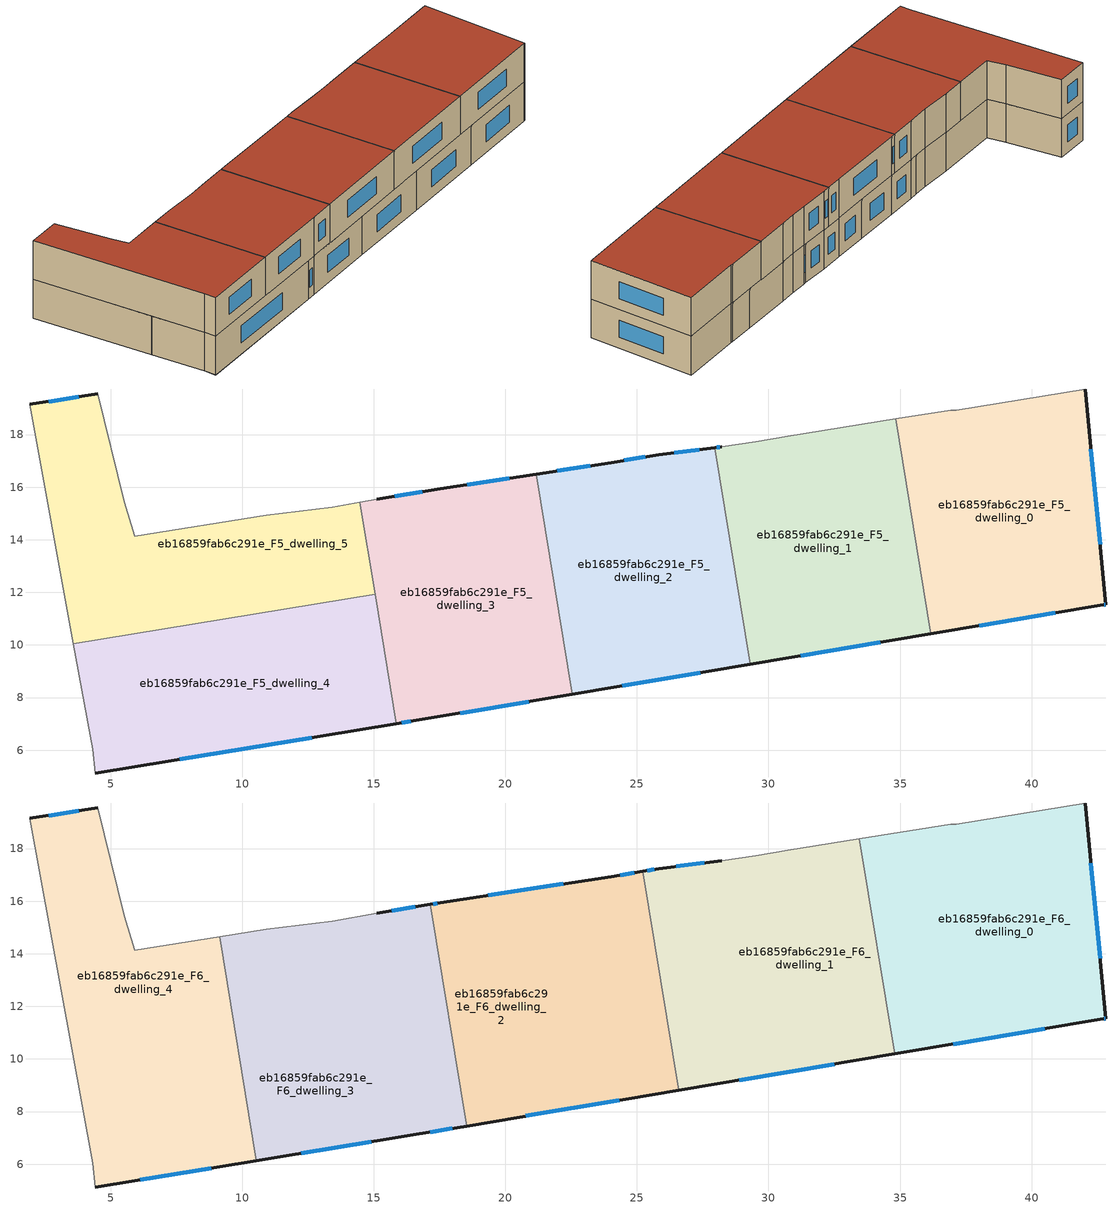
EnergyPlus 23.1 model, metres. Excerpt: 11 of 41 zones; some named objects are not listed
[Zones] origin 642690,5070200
eb16859fab6c291e_F5_dwelling_0
 floor to eb16859fab6c291e_F4_dwelling_0 (EU_floor_Construction): 42.03,19.73 42.83,11.53 42.73,11.53 36.17,10.42 34.83,18.59 36.93,18.93 37.13,18.93 z15
 wall outside (EU_wall_Construction): 36.17,10.42 42.73,11.53 42.83,11.53 42.03,19.73 z15:18
 wall adiabatic (EU_wall_Construction): 42.03,19.73 37.13,18.93 36.93,18.93 34.83,18.59 z15:18
 wall to eb16859fab6c291e_F5_dwelling_1 (EU_wall_Construction): 34.83,18.59 36.17,10.42 z15:18
 window (EU_Window_Construction): 42.61,13.82 42.26,17.43 / 42.76,11.53 42.8,11.53 / 38.01,10.73 40.89,11.22 z15.84:17.16
eb16859fab6c291e_F5_dwelling_1
 floor to eb16859fab6c291e_F4_dwelling_1 (EU_floor_Construction): 34.83,18.59 36.17,10.42 29.3,9.27 27.96,17.5 28.22,17.53 29.52,17.73 30.72,17.93 z15
 wall outside (EU_wall_Construction): 29.31,9.27 36.17,10.42 / 28.22,17.53 27.96,17.5 z15:18
 wall adiabatic (EU_wall_Construction): 34.83,18.59 30.72,17.93 29.52,17.73 28.22,17.53 z15:18
 wall to eb16859fab6c291e_F5_dwelling_2 (EU_wall_Construction): 27.96,17.5 29.3,9.27 z15:18
 window (EU_Window_Construction): 31.23,9.59 34.25,10.1 / 28.15,17.52 28.03,17.51 z15.84:17.16
eb16859fab6c291e_F5_dwelling_2
 floor to eb16859fab6c291e_F4_dwelling_2 (EU_floor_Construction): 27.96,17.5 29.3,9.27 22.54,8.13 21.17,16.5 24.02,16.93 25.82,17.23 z15
 wall outside (EU_wall_Construction): 22.54,8.13 29.31,9.27 / 27.96,17.5 25.82,17.23 24.02,16.93 21.17,16.5 z15:18
 wall to eb16859fab6c291e_F5_dwelling_3 (EU_wall_Construction): 21.17,16.5 22.54,8.13 z15:18
 window (EU_Window_Construction): 24.44,8.45 27.41,8.95 / 23.22,16.81 21.97,16.62 / 25.32,17.15 24.52,17.02 / 27.36,17.43 26.42,17.31 z15.84:17.16
eb16859fab6c291e_F5_dwelling_3
 floor to eb16859fab6c291e_F4_dwelling_3 (EU_floor_Construction): 21.17,16.5 22.54,8.13 16.61,7.13 15.85,7 14.47,15.42 15.11,15.54 17.51,15.93 z15
 wall outside (EU_wall_Construction): 15.85,7 16.61,7.13 22.54,8.13 / 21.17,16.5 17.52,15.93 15.11,15.54 z15:18
 wall adiabatic (EU_wall_Construction): 15.11,15.54 14.47,15.42 z15:18
 wall to eb16859fab6c291e_F5_dwelling_4 (EU_wall_Construction): 15.04,11.93 15.85,7 z15:18
 wall to eb16859fab6c291e_F5_dwelling_5 (EU_wall_Construction): 14.47,15.42 15.04,11.93 z15:18
 window (EU_Window_Construction): 18.27,7.41 20.88,7.85 / 16.06,7.04 16.4,7.09 / 16.84,15.82 15.79,15.65 / 20.15,16.34 18.54,16.09 z15.84:17.16
eb16859fab6c291e_F5_dwelling_4
 floor to eb16859fab6c291e_F4_dwelling_4 (EU_floor_Construction): 15.04,11.93 15.85,7 4.4,5.13 4.3,6.03 3.57,10.05 z15
 wall outside (EU_wall_Construction): 4.4,5.13 15.85,7 z15:18
 wall adiabatic (EU_wall_Construction): 3.57,10.05 4.3,6.03 4.4,5.13 z15:18
 wall to eb16859fab6c291e_F5_dwelling_5 (EU_wall_Construction): 15.04,11.93 3.57,10.05 z15:18
 window (EU_Window_Construction): 7.61,5.66 12.64,6.48 z15.84:17.16
eb16859fab6c291e_F5_dwelling_5
 floor to eb16859fab6c291e_F4_dwelling_5 (EU_floor_Construction): 14.47,15.42 15.04,11.93 3.57,10.05 1.9,19.14 4.51,19.54 5.51,15.44 5.91,14.14 10.91,14.94 13.41,15.24 z15
 wall outside (EU_wall_Construction): 4.51,19.54 1.91,19.14 z15:18
 wall adiabatic (EU_wall_Construction): 14.47,15.42 13.41,15.24 10.91,14.94 5.91,14.14 5.51,15.44 4.51,19.54 / 1.91,19.14 3.57,10.05 z15:18
 window (EU_Window_Construction): 3.78,19.43 2.63,19.25 z15.84:17.16
eb16859fab6c291e_F6_dwelling_0
 floor to eb16859fab6c291e_F5_dwelling_0 (EU_floor_Construction): 42.03,19.73 42.83,11.53 42.73,11.53 36.17,10.42 34.83,18.59 36.93,18.93 37.13,18.93 z18
 floor to eb16859fab6c291e_F5_dwelling_1 (EU_floor_Construction): 34.83,18.59 36.17,10.42 34.79,10.19 33.46,18.37 z18
 wall outside (EU_wall_Construction): 34.8,10.19 42.73,11.53 42.83,11.53 42.03,19.73 z18:21
 wall adiabatic (EU_wall_Construction): 42.03,19.73 37.13,18.93 36.93,18.93 33.46,18.37 z18:21
 wall to eb16859fab6c291e_F6_dwelling_1 (EU_wall_Construction): 33.46,18.37 34.8,10.19 z18:21
 window (EU_Window_Construction): 42.61,13.82 42.26,17.43 / 42.76,11.53 42.8,11.53 / 37.02,10.56 40.51,11.15 z18.84:20.16
 roof outside (EU_roof_Construction): 42.83,11.53 42.03,19.73 37.13,18.93 36.93,18.93 33.46,18.37 34.8,10.19 42.73,11.53 z21
eb16859fab6c291e_F6_dwelling_1
 floor to eb16859fab6c291e_F5_dwelling_1 (EU_floor_Construction): 33.46,18.37 34.79,10.19 29.3,9.27 27.96,17.5 28.22,17.53 29.52,17.73 30.72,17.93 z18
 floor to eb16859fab6c291e_F5_dwelling_2 (EU_floor_Construction): 27.96,17.5 29.3,9.27 26.59,8.81 25.23,17.13 25.82,17.23 z18
 wall outside (EU_wall_Construction): 26.59,8.81 34.8,10.19 / 28.22,17.53 25.82,17.23 25.23,17.13 z18:21
 wall adiabatic (EU_wall_Construction): 33.46,18.37 30.72,17.93 29.52,17.73 28.22,17.53 z18:21
 wall to eb16859fab6c291e_F6_dwelling_2 (EU_wall_Construction): 25.23,17.13 26.59,8.81 z18:21
 window (EU_Window_Construction): 28.89,9.2 32.5,9.8 / 25.65,17.21 25.39,17.16 / 27.55,17.45 26.49,17.32 z18.84:20.16
 roof outside (EU_roof_Construction): 34.8,10.19 33.46,18.37 30.72,17.93 29.52,17.73 28.22,17.53 25.82,17.23 25.23,17.13 26.59,8.81 z21
eb16859fab6c291e_F6_dwelling_2
 floor to eb16859fab6c291e_F5_dwelling_2 (EU_floor_Construction): 25.23,17.13 26.59,8.81 22.54,8.13 21.17,16.5 24.02,16.93 z18
 floor to eb16859fab6c291e_F5_dwelling_3 (EU_floor_Construction): 21.17,16.5 22.54,8.13 18.52,7.45 17.14,15.87 17.51,15.93 z18
 wall outside (EU_wall_Construction): 18.52,7.45 26.59,8.81 / 25.23,17.13 24.02,16.93 17.52,15.93 17.14,15.87 z18:21
 wall to eb16859fab6c291e_F6_dwelling_3 (EU_wall_Construction): 17.14,15.87 18.52,7.45 z18:21
 window (EU_Window_Construction): 20.78,7.83 24.33,8.43 / 17.41,15.92 17.25,15.89 / 22.2,16.65 19.34,16.21 / 24.89,17.08 24.36,16.99 z18.84:20.16
 roof outside (EU_roof_Construction): 26.59,8.81 25.23,17.13 24.02,16.93 17.52,15.93 17.14,15.87 18.52,7.45 z21
eb16859fab6c291e_F6_dwelling_3
 floor to eb16859fab6c291e_F5_dwelling_3 (EU_floor_Construction): 17.14,15.87 18.52,7.45 16.61,7.13 15.04,11.93 14.47,15.42 15.11,15.54 z18; 15.04,11.93 16.61,7.13 15.85,7 z18
 floor to eb16859fab6c291e_F5_dwelling_5 (EU_floor_Construction): 14.47,15.42 15.04,11.93 9.72,11.06 9.13,14.65 10.91,14.94 13.41,15.24 z18
 floor to eb16859fab6c291e_F5_dwelling_4 (EU_floor_Construction): 15.04,11.93 15.85,7 10.52,6.13 9.72,11.06 z18
 wall outside (EU_wall_Construction): 17.14,15.87 15.11,15.54 / 10.52,6.13 16.61,7.13 18.52,7.45 z18:21
 wall adiabatic (EU_wall_Construction): 15.11,15.54 13.41,15.24 10.91,14.94 9.13,14.65 z18:21
 wall to eb16859fab6c291e_F6_dwelling_4 (EU_wall_Construction): 9.13,14.65 10.52,6.13 z18:21
 window (EU_Window_Construction): 16.57,15.78 15.68,15.63 / 17.15,7.22 17.98,7.36 / 12.23,6.41 14.91,6.85 z18.84:20.16
 roof outside (EU_roof_Construction): 18.52,7.45 17.14,15.87 15.11,15.54 13.41,15.24 10.91,14.94 9.13,14.65 10.52,6.13 16.61,7.13 z21
eb16859fab6c291e_F6_dwelling_4
 floor to eb16859fab6c291e_F5_dwelling_4 (EU_floor_Construction): 9.72,11.06 10.52,6.13 4.4,5.13 4.3,6.03 3.57,10.05 z18
 floor to eb16859fab6c291e_F5_dwelling_5 (EU_floor_Construction): 9.13,14.65 9.72,11.06 3.57,10.05 1.9,19.14 4.51,19.54 5.51,15.44 5.91,14.14 z18
 wall outside (EU_wall_Construction): 4.4,5.13 10.52,6.13 / 4.51,19.54 1.91,19.14 z18:21
 wall adiabatic (EU_wall_Construction): 1.91,19.14 4.3,6.03 4.4,5.13 / 9.13,14.65 5.91,14.14 5.51,15.44 4.51,19.54 z18:21
 window (EU_Window_Construction): 6.12,5.41 8.81,5.85 / 3.78,19.43 2.63,19.25 z18.84:20.16
 roof outside (EU_roof_Construction): 10.52,6.13 9.13,14.65 5.91,14.14 5.51,15.44 4.51,19.54 1.91,19.14 4.3,6.03 4.4,5.13 z21
[Building]
EU S2 Campaign: North Axis=0; Terrain=City; Solar Distribution=FullExterior
[Site:Location]
Lyon-Bron: Latitude=45.75; Longitude=5; Time Zone=1; Elevation=198
[SizingPeriod:WeatherFileDays]
AnnualSizingPeriod: Begin Month=1; Begin Day of Month=1; End Month=12; End Day of Month=31; Day of Week for Start Day=Monday; Use Weather File Daylight Saving Period=No; Use Weather File Rain and Snow Indicators=No
[MATERIAL]
EU_InternalMass_Material: Roughness=MediumRough; Thickness=0.1; Conductivity=1; Density=1800; Specific Heat=900; Thermal Absorptance=0.9; Solar Absorptance=0.7; Visible Absorptance=0.7
[MATERIAL:NOMASS] Roughness=MediumRough; Thermal Absorptance=0.9; Solar Absorptance=0.7; Visible Absorptance=0.7
Name | Thermal Resistance
EU_wall_NoMass | 0.776494
EU_roof_NoMass | 0.486893
EU_floor_NoMass | 0.421597
[WINDOWMATERIAL:SIMPLEGLAZINGSYSTEM]
EU_Window_SimpleGlazing: UFactor=4.24961; Solar Heat Gain Coefficient=0.83; Visible Transmittance=0.83
[CONSTRUCTION]
EU_wall_Construction: EU_wall_NoMass
EU_roof_Construction: EU_roof_NoMass
EU_floor_Construction: EU_floor_NoMass
EU_Window_Construction: EU_Window_SimpleGlazing
EU_InternalMass_Construction: EU_InternalMass_Material
[ZONE] Type=1; Multiplier=1; Ceiling Height=autocalculate; Floor Area=autocalculate; Part of Total Floor Area=Yes
Name | Volume
eb16859fab6c291e_F5_dwelling_0 | 173.509
eb16859fab6c291e_F6_dwelling_0 | 208.197
eb16859fab6c291e_F5_dwelling_1 | 173.513
eb16859fab6c291e_F6_dwelling_1 | 208.219
eb16859fab6c291e_F5_dwelling_2 | 173.504
eb16859fab6c291e_F6_dwelling_2 | 208.198
eb16859fab6c291e_F5_dwelling_3; eb16859fab6c291e_F5_dwelling_4 | 173.492
eb16859fab6c291e_F6_dwelling_3 | 208.193
eb16859fab6c291e_F6_dwelling_4 | 208.192
eb16859fab6c291e_F5_dwelling_5 | 173.52
[INTERNALMASS] Construction=EU_InternalMass_Construction
Name | Zone or ZoneList | Surface Area
eb16859fab6c291e_F5_dwelling_0_EU_InternalMass | eb16859fab6c291e_F5_dwelling_0 | 57.8364
eb16859fab6c291e_F5_dwelling_1_EU_InternalMass | eb16859fab6c291e_F5_dwelling_1 | 57.8373
eb16859fab6c291e_F5_dwelling_2_EU_InternalMass | eb16859fab6c291e_F5_dwelling_2 | 57.8344
eb16859fab6c291e_F5_dwelling_3_EU_InternalMass | eb16859fab6c291e_F5_dwelling_3 | 57.8307
eb16859fab6c291e_F5_dwelling_4_EU_InternalMass | eb16859fab6c291e_F5_dwelling_4 | 57.8281
eb16859fab6c291e_F5_dwelling_5_EU_InternalMass | eb16859fab6c291e_F5_dwelling_5 | 57.8402
eb16859fab6c291e_F6_dwelling_0_EU_InternalMass | eb16859fab6c291e_F6_dwelling_0 | 69.3989
eb16859fab6c291e_F6_dwelling_1_EU_InternalMass | eb16859fab6c291e_F6_dwelling_1 | 69.4063
eb16859fab6c291e_F6_dwelling_2_EU_InternalMass | eb16859fab6c291e_F6_dwelling_2 | 69.4002
eb16859fab6c291e_F6_dwelling_3_EU_InternalMass | eb16859fab6c291e_F6_dwelling_3 | 69.4034
eb16859fab6c291e_F6_dwelling_4_EU_InternalMass | eb16859fab6c291e_F6_dwelling_4 | 69.399
[OTHEREQUIPMENT] Fuel Type=Electricity; Design Level Calculation Method=Watts/Area; Power per Zone Floor Area=1; Fraction Latent=0; Fraction Radiant=0; Fraction Lost=0; Carbon Dioxide Generation Rate=0; EndUse Subcategory=EU_Step8_InternalGains
Name | Zone or ZoneList or Space or SpaceList | Schedule
EU_Step8_InternalGain_eb16859fab6c291e_F5_dwelling_0_f000 | eb16859fab6c291e_F5_dwelling_0 | EU_Step8_GainSchedule_eb16859fab6c291e_F5_dwelling_0_f000
EU_Step8_InternalGain_eb16859fab6c291e_F5_dwelling_1_f000 | eb16859fab6c291e_F5_dwelling_1 | EU_Step8_GainSchedule_eb16859fab6c291e_F5_dwelling_1_f000
EU_Step8_InternalGain_eb16859fab6c291e_F5_dwelling_2_f000 | eb16859fab6c291e_F5_dwelling_2 | EU_Step8_GainSchedule_eb16859fab6c291e_F5_dwelling_2_f000
EU_Step8_InternalGain_eb16859fab6c291e_F5_dwelling_3_f000 | eb16859fab6c291e_F5_dwelling_3 | EU_Step8_GainSchedule_eb16859fab6c291e_F5_dwelling_3_f000
EU_Step8_InternalGain_eb16859fab6c291e_F5_dwelling_4_f000 | eb16859fab6c291e_F5_dwelling_4 | EU_Step8_GainSchedule_eb16859fab6c291e_F5_dwelling_4_f000
EU_Step8_InternalGain_eb16859fab6c291e_F5_dwelling_5_f000 | eb16859fab6c291e_F5_dwelling_5 | EU_Step8_GainSchedule_eb16859fab6c291e_F5_dwelling_5_f000
EU_Step8_InternalGain_eb16859fab6c291e_F6_dwelling_0_f000 | eb16859fab6c291e_F6_dwelling_0 | EU_Step8_GainSchedule_eb16859fab6c291e_F6_dwelling_0_f000
EU_Step8_InternalGain_eb16859fab6c291e_F6_dwelling_1_f000 | eb16859fab6c291e_F6_dwelling_1 | EU_Step8_GainSchedule_eb16859fab6c291e_F6_dwelling_1_f000
EU_Step8_InternalGain_eb16859fab6c291e_F6_dwelling_2_f000 | eb16859fab6c291e_F6_dwelling_2 | EU_Step8_GainSchedule_eb16859fab6c291e_F6_dwelling_2_f000
EU_Step8_InternalGain_eb16859fab6c291e_F6_dwelling_3_f000 | eb16859fab6c291e_F6_dwelling_3 | EU_Step8_GainSchedule_eb16859fab6c291e_F6_dwelling_3_f000
EU_Step8_InternalGain_eb16859fab6c291e_F6_dwelling_4_f000 | eb16859fab6c291e_F6_dwelling_4 | EU_Step8_GainSchedule_eb16859fab6c291e_F6_dwelling_4_f000
[ZONEVENTILATION:DESIGNFLOWRATE] Schedule=EU_AlwaysOn; Design Flow Rate Calculation Method=AirChanges/Hour; Air Changes per Hour=0.693814; Ventilation Type=Natural; Fan Pressure Rise=0; Fan Total Efficiency=1; Constant Term Coefficient=1; Temperature Term Coefficient=0; Velocity Term Coefficient=0; Velocity Squared Term Coefficient=0; Minimum Indoor Temperature=-100; Maximum Indoor Temperature=100; Delta Temperature=-100; Minimum Outdoor Temperature=-100; Maximum Outdoor Temperature=100; Maximum Wind Speed=40
Name | Zone or ZoneList or Space or SpaceList
EU_ConstantAir_eb16859fab6c291e_F5_dwelling_0 | eb16859fab6c291e_F5_dwelling_0
EU_ConstantAir_eb16859fab6c291e_F5_dwelling_1 | eb16859fab6c291e_F5_dwelling_1
EU_ConstantAir_eb16859fab6c291e_F5_dwelling_2 | eb16859fab6c291e_F5_dwelling_2
EU_ConstantAir_eb16859fab6c291e_F5_dwelling_3 | eb16859fab6c291e_F5_dwelling_3
EU_ConstantAir_eb16859fab6c291e_F5_dwelling_4 | eb16859fab6c291e_F5_dwelling_4
EU_ConstantAir_eb16859fab6c291e_F5_dwelling_5 | eb16859fab6c291e_F5_dwelling_5
EU_ConstantAir_eb16859fab6c291e_F6_dwelling_0 | eb16859fab6c291e_F6_dwelling_0
EU_ConstantAir_eb16859fab6c291e_F6_dwelling_1 | eb16859fab6c291e_F6_dwelling_1
EU_ConstantAir_eb16859fab6c291e_F6_dwelling_2 | eb16859fab6c291e_F6_dwelling_2
EU_ConstantAir_eb16859fab6c291e_F6_dwelling_3 | eb16859fab6c291e_F6_dwelling_3
EU_ConstantAir_eb16859fab6c291e_F6_dwelling_4 | eb16859fab6c291e_F6_dwelling_4
[HVACTEMPLATE:ZONE:IDEALLOADSAIRSYSTEM] System Availability Schedule=EU_AlwaysOn; Maximum Heating Supply Air Temperature=50; Minimum Cooling Supply Air Temperature=13; Maximum Heating Supply Air Humidity Ratio=0.0156; Minimum Cooling Supply Air Humidity Ratio=0.0077; Heating Limit=NoLimit; Cooling Limit=NoLimit; Heating Availability Schedule=EU_AlwaysOn; Cooling Availability Schedule=EU_CoolingOff; Dehumidification Control Type=ConstantSensibleHeatRatio; Cooling Sensible Heat Ratio=0.7; Dehumidification Setpoint=60; Humidification Control Type=None; Humidification Setpoint=30; Outdoor Air Method=None; Outdoor Air Flow Rate per Person=0.00944; Outdoor Air Flow Rate per Zone Floor Area=0; Outdoor Air Flow Rate per Zone=0; Demand Controlled Ventilation Type=None; Outdoor Air Economizer Type=NoEconomizer; Heat Recovery Type=None; Sensible Heat Recovery Effectiveness=0.7; Latent Heat Recovery Effectiveness=0.65
Name | Template Thermostat
eb16859fab6c291e_F5_dwelling_0 | EU_HeatOnly_eb16859fab6c291e_F5_dwelling_0
eb16859fab6c291e_F5_dwelling_1 | EU_HeatOnly_eb16859fab6c291e_F5_dwelling_1
eb16859fab6c291e_F5_dwelling_2 | EU_HeatOnly_eb16859fab6c291e_F5_dwelling_2
eb16859fab6c291e_F5_dwelling_3 | EU_HeatOnly_eb16859fab6c291e_F5_dwelling_3
eb16859fab6c291e_F5_dwelling_4 | EU_HeatOnly_eb16859fab6c291e_F5_dwelling_4
eb16859fab6c291e_F5_dwelling_5 | EU_HeatOnly_eb16859fab6c291e_F5_dwelling_5
eb16859fab6c291e_F6_dwelling_0 | EU_HeatOnly_eb16859fab6c291e_F6_dwelling_0
eb16859fab6c291e_F6_dwelling_1 | EU_HeatOnly_eb16859fab6c291e_F6_dwelling_1
eb16859fab6c291e_F6_dwelling_2 | EU_HeatOnly_eb16859fab6c291e_F6_dwelling_2
eb16859fab6c291e_F6_dwelling_3 | EU_HeatOnly_eb16859fab6c291e_F6_dwelling_3
eb16859fab6c291e_F6_dwelling_4 | EU_HeatOnly_eb16859fab6c291e_F6_dwelling_4
[SIZING:ZONE] Zone Cooling Design Supply Air Temperature Input Method=SupplyAirTemperature; Zone Cooling Design Supply Air Temperature=13; Zone Heating Design Supply Air Temperature Input Method=SupplyAirTemperature; Zone Heating Design Supply Air Temperature=50; Zone Cooling Design Supply Air Humidity Ratio=0.008; Zone Heating Design Supply Air Humidity Ratio=0.008; Cooling Design Air Flow Method=DesignDay; Cooling Design Air Flow Rate=0; Cooling Minimum Air Flow per Zone Floor Area=0.000762; Cooling Minimum Air Flow=0; Cooling Minimum Air Flow Fraction=0.2; Heating Design Air Flow Method=DesignDay; Heating Design Air Flow Rate=0; Heating Maximum Air Flow per Zone Floor Area=0.002032; Heating Maximum Air Flow=0.141576; Heating Maximum Air Flow Fraction=0.3; Account for Dedicated Outdoor Air System=No; Dedicated Outdoor Air System Control Strategy=NeutralSupplyAir; Dedicated Outdoor Air Low Setpoint Temperature for Design=autosize; Dedicated Outdoor Air High Setpoint Temperature for Design=autosize; Zone Load Sizing Method=Sensible Load Only No Latent Load; Zone Latent Cooling Design Supply Air Humidity Ratio Input Method=HumidityRatioDifference; Zone Cooling Design Supply Air Humidity Ratio Difference=0.005; Zone Latent Heating Design Supply Air Humidity Ratio Input Method=HumidityRatioDifference; Zone Humidification Design Supply Air Humidity Ratio Difference=0.005
eb16859fab6c291e_F5_dwelling_0; eb16859fab6c291e_F5_dwelling_1; eb16859fab6c291e_F5_dwelling_2; eb16859fab6c291e_F5_dwelling_3; eb16859fab6c291e_F5_dwelling_4; eb16859fab6c291e_F5_dwelling_5; eb16859fab6c291e_F6_dwelling_0; eb16859fab6c291e_F6_dwelling_1; eb16859fab6c291e_F6_dwelling_2; eb16859fab6c291e_F6_dwelling_3; eb16859fab6c291e_F6_dwelling_4
[SCHEDULE:CONSTANT]
Name | Hourly Value
EU_AlwaysOn | 1
EU_CoolingOff | 0
[SCHEDULE:FILE] Column Number=1; Rows to Skip at Top=0; Number of Hours of Data=8760; Column Separator=Comma; Interpolate to Timestep=No; Minutes per Item=60; Adjust Schedule for Daylight Savings=Yes
Name | File
EU_Step8_GainSchedule_eb16859fab6c291e_F5_dwelling_0_f000 | ../../schedules/eb16859fab6c291e/eb16859fab6c291e_F5_dwelling_0_f000_gain.csv
EU_Step8_GainSchedule_eb16859fab6c291e_F5_dwelling_1_f000 | ../../schedules/eb16859fab6c291e/eb16859fab6c291e_F5_dwelling_1_f000_gain.csv
EU_Step8_GainSchedule_eb16859fab6c291e_F5_dwelling_2_f000 | ../../schedules/eb16859fab6c291e/eb16859fab6c291e_F5_dwelling_2_f000_gain.csv
EU_Step8_GainSchedule_eb16859fab6c291e_F5_dwelling_3_f000 | ../../schedules/eb16859fab6c291e/eb16859fab6c291e_F5_dwelling_3_f000_gain.csv
EU_Step8_GainSchedule_eb16859fab6c291e_F5_dwelling_4_f000 | ../../schedules/eb16859fab6c291e/eb16859fab6c291e_F5_dwelling_4_f000_gain.csv
EU_Step8_GainSchedule_eb16859fab6c291e_F5_dwelling_5_f000 | ../../schedules/eb16859fab6c291e/eb16859fab6c291e_F5_dwelling_5_f000_gain.csv
EU_Step8_GainSchedule_eb16859fab6c291e_F6_dwelling_0_f000 | ../../schedules/eb16859fab6c291e/eb16859fab6c291e_F6_dwelling_0_f000_gain.csv
EU_Step8_GainSchedule_eb16859fab6c291e_F6_dwelling_1_f000 | ../../schedules/eb16859fab6c291e/eb16859fab6c291e_F6_dwelling_1_f000_gain.csv
EU_Step8_GainSchedule_eb16859fab6c291e_F6_dwelling_2_f000 | ../../schedules/eb16859fab6c291e/eb16859fab6c291e_F6_dwelling_2_f000_gain.csv
EU_Step8_GainSchedule_eb16859fab6c291e_F6_dwelling_3_f000 | ../../schedules/eb16859fab6c291e/eb16859fab6c291e_F6_dwelling_3_f000_gain.csv
EU_Step8_GainSchedule_eb16859fab6c291e_F6_dwelling_4_f000 | ../../schedules/eb16859fab6c291e/eb16859fab6c291e_F6_dwelling_4_f000_gain.csv
